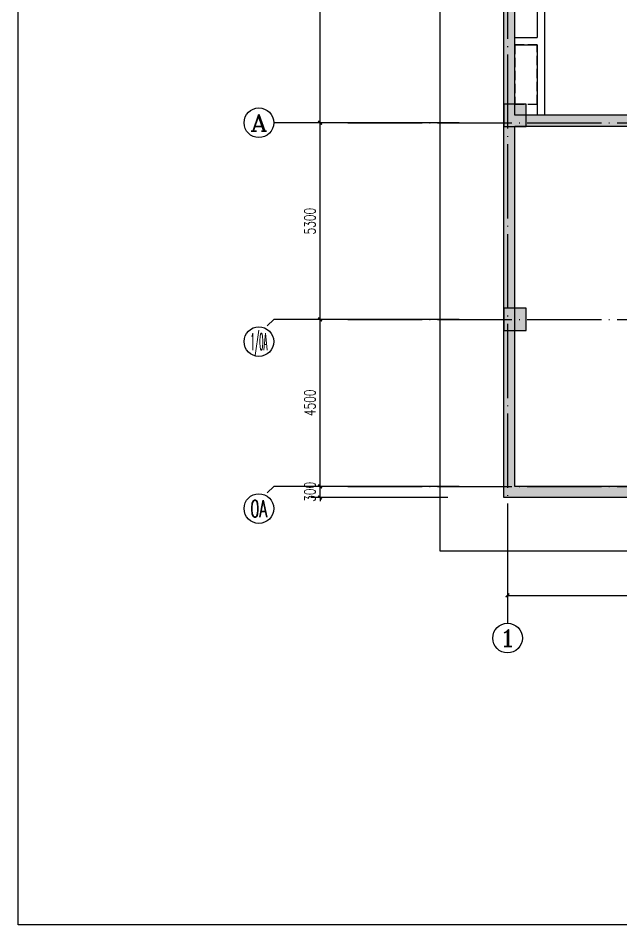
# Model space of a CAD drawing. Extents: x 179183 to 294833, y 947252 to 1004652.
# Drawn here: x 179183 to 195440, y 947252 to 971689 of the extents above; entities that cross this region are included whole.
import ezdxf
from ezdxf.enums import TextEntityAlignment as Align

# ---------------------------------------------------------------- set-up
doc = ezdxf.new("R2010")
doc.units = 0
doc.header["$LTSCALE"] = 1000
for name, pattern in [('CONTINOUS', [0]), ('DASH', [0.35, 0.25, -0.1]), ('DOTE', [2.42, 2, -0.2, 0.02, -0.2])]:
    doc.linetypes.add(name, pattern=pattern)
for name, color, linetype in [('3-建筑', 7, 'Continuous'), ('a_bz', 2, 'Continuous'), ('a_水', 6, 'Continuous'), ('AXIS_TEXT', 7, 'Continuous'), ('DOTE', 1, 'DOTE'), ('PUB_HATCH', 8, 'Continuous'), ('WALL', 2, 'Continuous'), ('结构柱子', 253, 'Continuous')]:
    doc.layers.add(name, color=color, linetype=linetype)
doc.layers.add('说明辅助线', color=9, linetype='CONTINOUS', plot=False)
doc.styles.add('_TCH_AXIS', font='COMPLEX', dxfattribs={"bigfont": 'GBCBIG'})
doc.styles.add('_TCH_DIM_T3', font='SIMPLEX', dxfattribs={"width": 0.705882, "bigfont": 'GBCBIG'})
doc.styles.add('COMPLEX', font='COMPLEX')
doc.dimstyles.new('_TCH_ARCH&&100', dxfattribs={"dimtxt": 297.5, "dimasz": 100, "dimexe": 250, "dimexo": 300, "dimgap": 126.25, "dimtad": 1, "dimdec": 0, "dimzin": 0, "dimdsep": 46, "dimtxsty": '_TCH_DIM_T3', "dimblk": 'ARCHTICK', "dimcen": 0.09, "dimclrt": 7, "dimazin": 2, "dimtfac": 1, "dimtdec": 0, "dimtix": 1, "dimtmove": 2, "dimatfit": 3, "dimfxl": 1, "dimtolj": 1, "dimtzin": 0, "dimarcsym": 0})

# ---------------------------------------------------------------- blocks, each defined once
blk = doc.blocks.new('_ArchTick')
at = {"color": 0, "linetype": 'ByBlock', "const_width": 0.4}
blk.add_lwpolyline([(-0.5, -0.5), (0.5, 0.5)], dxfattribs=at)
blk = doc.blocks.new('*D4103')
at = {"layer": '3-建筑', "color": 0, "lineweight": -2, "transparency": 16777216}
for p, q in [((192384, 957582), (192384, 955882)), ((200284, 957582), (200284, 955882)), ((192384, 956132), (200284, 956132))]:
    blk.add_line(p, q, dxfattribs=at)
at = {"layer": 'Defpoints', "color": 0, "transparency": 16777216}
for p in [(192384, 957882), (200284, 957882), (200284, 956132)]:
    blk.add_point(p, dxfattribs=at)
at = {"layer": '3-建筑', "color": 0, "lineweight": -2, "transparency": 16777216, "xscale": 100, "yscale": 100, "zscale": 100, "rotation": 180}
blk.add_blockref('_ArchTick', (192384, 956132), dxfattribs=at)
at = {"layer": '3-建筑', "color": 0, "lineweight": -2, "transparency": 16777216, "xscale": 100, "yscale": 100, "zscale": 100}
blk.add_blockref('_ArchTick', (200284, 956132), dxfattribs=at)
at = {"layer": '3-建筑', "color": 7, "transparency": 16777216, "insert": (196334, 956407), "char_height": 297.5, "attachment_point": 5, "style": '_TCH_DIM_T3'}
blk.add_mtext('\\A1;7900', dxfattribs=at)
blk = doc.blocks.new('_AXISO')
blk.add_circle((0, 0), 0.5)
at = {"layer": 'AXIS_TEXT', "style": 'COMPLEX', "width": 1.041667}
blk.add_attdef('A', text='', height=0.56, dxfattribs=at).set_placement((-0.25, -0.28), (0.25, -0.28), align=Align.FIT)
blk = doc.blocks.new('*D4106')
at = {"layer": '3-建筑', "color": 0, "lineweight": -2, "transparency": 16777216}
for p, q in [((190777, 959070), (187077, 959070)), ((187327, 959070), (187327, 959170)), ((187327, 958770), (187327, 959070)), ((190777, 958770), (187077, 958770)), ((187327, 958770), (187327, 958670))]:
    blk.add_line(p, q, dxfattribs=at)
at = {"layer": 'Defpoints', "color": 0, "transparency": 16777216}
for p in [(187327, 959070), (191077, 959070), (191077, 958770)]:
    blk.add_point(p, dxfattribs=at)
at = {"layer": '3-建筑', "color": 0, "lineweight": -2, "transparency": 16777216, "xscale": 100, "yscale": 100, "zscale": 100}
for p, rotation in [((187327, 959070), 270), ((187327, 958770), 90)]:
    blk.add_blockref('_ArchTick', p, dxfattribs=dict(at, rotation=rotation))
at = {"layer": '3-建筑', "color": 7, "transparency": 16777216, "insert": (187052, 958920), "char_height": 297.5, "attachment_point": 5, "rotation": 90, "style": '_TCH_DIM_T3'}
blk.add_mtext('\\A1;300', dxfattribs=at)
blk = doc.blocks.new('*D4107')
at = {"layer": '3-建筑', "color": 0, "lineweight": -2, "transparency": 16777216}
for p, q in [((190777, 963570), (187077, 963570)), ((187327, 959070), (187327, 963570)), ((190777, 959070), (187077, 959070))]:
    blk.add_line(p, q, dxfattribs=at)
at = {"layer": 'Defpoints', "color": 0, "transparency": 16777216}
for p in [(187327, 963570), (191077, 963570), (191077, 959070)]:
    blk.add_point(p, dxfattribs=at)
at = {"layer": '3-建筑', "color": 0, "lineweight": -2, "transparency": 16777216, "xscale": 100, "yscale": 100, "zscale": 100}
for p, rotation in [((187327, 963570), 90), ((187327, 959070), 270)]:
    blk.add_blockref('_ArchTick', p, dxfattribs=dict(at, rotation=rotation))
at = {"layer": '3-建筑', "color": 7, "transparency": 16777216, "insert": (187052, 961320), "char_height": 297.5, "attachment_point": 5, "rotation": 90, "style": '_TCH_DIM_T3'}
blk.add_mtext('\\A1;4500', dxfattribs=at)
blk = doc.blocks.new('*D4108')
at = {"layer": '3-建筑', "color": 0, "lineweight": -2, "transparency": 16777216}
for p, q in [((190777, 968870), (187077, 968870)), ((187327, 963570), (187327, 968870)), ((190777, 963570), (187077, 963570))]:
    blk.add_line(p, q, dxfattribs=at)
at = {"layer": 'Defpoints', "color": 0, "transparency": 16777216}
for p in [(187327, 968870), (191077, 968870), (191077, 963570)]:
    blk.add_point(p, dxfattribs=at)
at = {"layer": '3-建筑', "color": 0, "lineweight": -2, "transparency": 16777216, "xscale": 100, "yscale": 100, "zscale": 100}
for p, rotation in [((187327, 968870), 90), ((187327, 963570), 270)]:
    blk.add_blockref('_ArchTick', p, dxfattribs=dict(at, rotation=rotation))
at = {"layer": '3-建筑', "color": 7, "transparency": 16777216, "insert": (187052, 966220), "char_height": 297.5, "attachment_point": 5, "rotation": 90, "style": '_TCH_DIM_T3'}
blk.add_mtext('\\A1;5300', dxfattribs=at)
blk = doc.blocks.new('*D4109')
at = {"layer": '3-建筑', "color": 0, "lineweight": -2, "transparency": 16777216}
for p, q in [((190777, 976670), (187077, 976670)), ((187327, 968870), (187327, 976670)), ((190777, 968870), (187077, 968870))]:
    blk.add_line(p, q, dxfattribs=at)
at = {"layer": 'Defpoints', "color": 0, "transparency": 16777216}
for p in [(187327, 976670), (191077, 976670), (191077, 968870)]:
    blk.add_point(p, dxfattribs=at)
at = {"layer": '3-建筑', "color": 0, "lineweight": -2, "transparency": 16777216, "xscale": 100, "yscale": 100, "zscale": 100}
for p, rotation in [((187327, 976670), 90), ((187327, 968870), 270)]:
    blk.add_blockref('_ArchTick', p, dxfattribs=dict(at, rotation=rotation))
at = {"layer": '3-建筑', "color": 7, "transparency": 16777216, "insert": (187052, 972770), "char_height": 297.5, "attachment_point": 5, "rotation": 90, "style": '_TCH_DIM_T3'}
blk.add_mtext('\\A1;7800', dxfattribs=at)
blk = doc.blocks.new('A$C325A3371')
at = {"layer": 'PUB_HATCH'}
for points in [[(4207, 14118), (4507, 14118), (4507, 17218), (4207, 17218)], [(4407, 11951), (4507, 12118), (4507, 14118), (4207, 14118), (4207, 11918)], [(5207, 11818), (5207, 12118), (4507, 12118), (4407, 11951), (4507, 11818)], [(12207, 11818), (12207, 12118), (5207, 12118), (5207, 11818)], [(4207, 1818), (4507, 2118), (4507, 11818), (4407, 11951), (4207, 11918)], [(8824, 2018), (8707, 2118), (4507, 2118), (4207, 1818), (8807, 1818)]]:
    blk.add_hatch(color=256, dxfattribs=at).paths.add_polyline_path(points)
at = {"layer": '结构柱子'}
h = blk.add_hatch(color=6, dxfattribs=at)
h.dxf.hatch_style = 1
h.paths.add_polyline_path([(4807, 12418), (4207, 12418), (4207, 11818), (4807, 11818)])
h = blk.add_hatch(color=6, dxfattribs=at)
h.dxf.hatch_style = 1
h.paths.add_polyline_path([(4807, 6918), (4207, 6918), (4207, 6318), (4807, 6318)])
at = {"linetype": 'DASH'}
blk.add_lwpolyline([(4507, 12418), (5107, 12418), (5107, 14018), (4507, 14018)], close=True, dxfattribs=at)
at = {"layer": 'DOTE'}
for p, q in [((4307, 45219), (4307, 0)), ((0, 11918), (34006, 11918)), ((0, 6618), (29426, 6618)), ((0, 2118), (29426, 2118))]:
    blk.add_line(p, q, dxfattribs=at)
at = {"layer": 'WALL'}
for p, q in [((4207, 14118), (4207, 17218)), ((4507, 14118), (4507, 17218)), ((5107, 17118), (5107, 14218)), ((5307, 17118), (5307, 14118)), ((4507, 14218), (5107, 14218)), ((4207, 11918), (4207, 14118)), ((4507, 12118), (4507, 14118)), ((4507, 14018), (5107, 14018)), ((5107, 14018), (5107, 12118)), ((5307, 14118), (5307, 12118)), ((5207, 12118), (4507, 12118)), ((12207, 12118), (5207, 12118)), ((4207, 1818), (4207, 11918)), ((5207, 11818), (4507, 11818)), ((4507, 2118), (4507, 11818)), ((12207, 11818), (5207, 11818)), ((8707, 2118), (4507, 2118)), ((8807, 1818), (4207, 1818))]:
    blk.add_line(p, q, dxfattribs=at)
at = {"layer": '结构柱子', "color": 6}
for points in [[(4807, 12418), (4207, 12418), (4207, 11818), (4807, 11818)], [(4807, 6918), (4207, 6918), (4207, 6318), (4807, 6318)]]:
    blk.add_lwpolyline(points, close=True, dxfattribs=at)

msp = doc.modelspace()

# ---------------------------------------------------------------- linework, layer by layer
at = {"layer": '3-建筑'}
for p, q in [((191077, 968870.1), (186077, 968870.1)), ((185901.3, 963394.4), (186077, 963570.1)), ((191077, 963570.1), (186077, 963570.1)), ((185901.3, 958894.4), (186077, 959070.1)), ((191077, 959070.1), (186077, 959070.1)), ((192384, 957882.2), (192384, 955382.2))]:
    msp.add_line(p, q, dxfattribs=at)
at = {"layer": 'a_bz'}
msp.add_lwpolyline([(190566.5, 1002171), (222083.4, 1002171), (222083.4, 957320), (190566.5, 957320)], close=True, dxfattribs=at)
at = {"layer": '说明辅助线'}
msp.add_lwpolyline([(179183.5, 1004651.6), (294833.5, 1004651.6), (294833.5, 947251.6), (179183.5, 947251.6)], close=True, dxfattribs=at)

# ---------------------------------------------------------------- block references
at = {"layer": '3-建筑'}
ref = msp.add_blockref('_AXISO', (185677, 968870.1), dxfattribs=dict(at, xscale=800, yscale=800, zscale=800))
ref.add_attrib('A', 'A', dxfattribs={"layer": 'AXIS_TEXT', "height": 452.5, "style": '_TCH_AXIS', "width": 1.166667}).set_placement((185450.7, 968643.8), (185903.3, 968643.8), align=Align.FIT)
ref = msp.add_blockref('_AXISO', (185677, 962970.1), dxfattribs=dict(at, xscale=800, yscale=800, zscale=800))
ref.add_attrib('A', '1/0A', dxfattribs={"layer": 'AXIS_TEXT', "height": 452.55, "style": '_TCH_AXIS', "width": 0.28}).set_placement((185450.7, 962743.8), (185903.3, 962743.8), align=Align.FIT)
ref = msp.add_blockref('_AXISO', (185677, 958470.1), dxfattribs=dict(at, xscale=800, yscale=800, zscale=800))
ref.add_attrib('A', '0A', dxfattribs={"layer": 'AXIS_TEXT', "height": 452.55, "style": '_TCH_AXIS', "width": 0.552632}).set_placement((185450.7, 958243.8), (185903.3, 958243.8), align=Align.FIT)
ref = msp.add_blockref('_AXISO', (192384, 954982.2), dxfattribs=dict(at, xscale=800, yscale=800, zscale=800))
ref.add_attrib('A', '1', dxfattribs={"layer": 'AXIS_TEXT', "height": 452.5, "style": '_TCH_AXIS', "width": 2.333333}).set_placement((192157.8, 954755.9), (192610.3, 954755.9), align=Align.FIT)
at = {"layer": 'a_水'}
msp.add_blockref('A$C325A3371', (188077, 956952.2), dxfattribs=at)

# ---------------------------------------------------------------- dimensions: what is measured, and where the dimension line sits
at = {"layer": '3-建筑'}
for p1, p2, distance, picture, middle in [((191077, 968870.1), (191077, 976670.1), 3750, '*D4109', (187052, 972770.1)), ((191077, 963570.1), (191077, 968870.1), 3750, '*D4108', (187052, 966220.1)), ((191077, 959070.1), (191077, 963570.1), 3750, '*D4107', (187052, 961320.1)), ((191077, 958770.1), (191077, 959070.1), 3750, '*D4106', (187052, 958920.1)), ((192384, 957882.2), (200284, 957882.2), -1750, '*D4103', (196334, 956407.2))]:
    dim = msp.add_aligned_dim(p1=p1, p2=p2, distance=distance, dimstyle='_TCH_ARCH&&100', dxfattribs=at)
    dim.commit()
    dim.dimension.update_dxf_attribs({"geometry": picture, "text_midpoint": middle})

doc.saveas('drawing.dxf')
